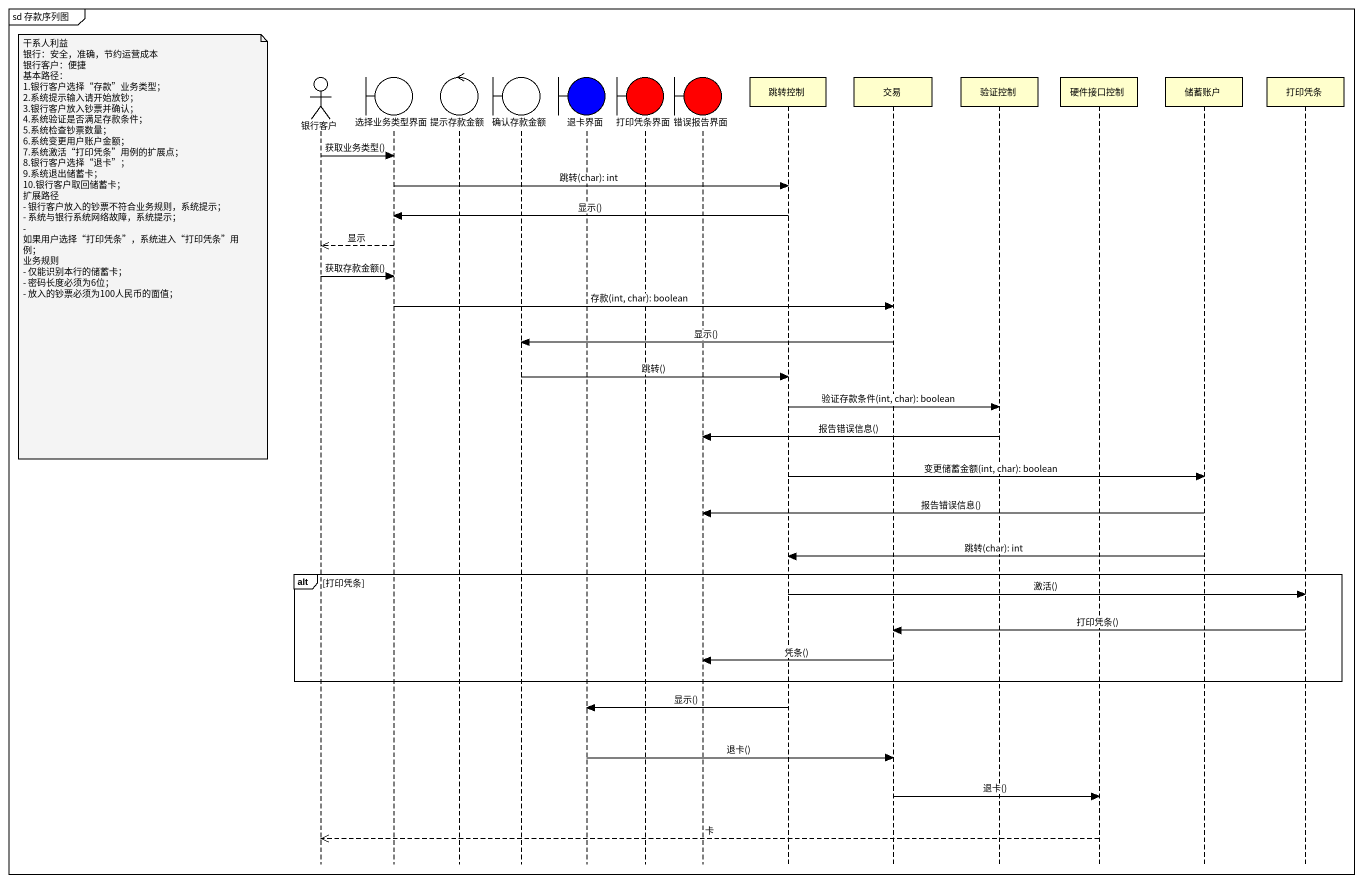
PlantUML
@startuml
mainframe sd 存款序列图
hide footbox
actor 银行客户
boundary 选择业务类型界面
control 提示存款金额
boundary 确认存款金额
boundary 退卡界面 #0000FF
boundary 打印凭条界面 #FF0000
boundary 错误报告界面 #FF0000
participant 跳转控制
participant 交易
participant 验证控制
participant 硬件接口控制
participant 储蓄账户
participant 打印凭条

银行客户 -> 选择业务类型界面 : 获取业务类型()
选择业务类型界面 -> 跳转控制 : 跳转(char): int
跳转控制 -> 选择业务类型界面 : 显示()
选择业务类型界面 -->> 银行客户 : 显示
note left of 银行客户
  干系人利益
  银行：安全，准确，节约运营成本
  银行客户：便捷
  基本路径：
  1.银行客户选择“存款”业务类型；
  2.系统提示输入请开始放钞；
  3.银行客户放入钞票并确认；
  4.系统验证是否满足存款条件；
  5.系统检查钞票数量；
  6.系统变更用户账户金额；
  7.系统激活“打印凭条”用例的扩展点；
  8.银行客户选择“退卡”；
  9.系统退出储蓄卡；
  10.银行客户取回储蓄卡；
  扩展路径
  - 银行客户放入的钞票不符合业务规则，系统提示；
  - 系统与银行系统网络故障，系统提示；
  - 如果用户选择“打印凭条”，系统进入“打印凭条”用例；
  业务规则
  - 仅能识别本行的储蓄卡；
  - 密码长度必须为6位；
  - 放入的钞票必须为100人民币的面值；
end note
银行客户 -> 选择业务类型界面 : 获取存款金额()
选择业务类型界面 -> 交易 : 存款(int, char): boolean
交易 -> 确认存款金额 : 显示()
确认存款金额 -> 跳转控制 : 跳转()
跳转控制 -> 验证控制 : 验证存款条件(int, char): boolean
验证控制 -> 错误报告界面 : 报告错误信息()
跳转控制 -> 储蓄账户 : 变更储蓄金额(int, char): boolean
储蓄账户 -> 错误报告界面 : 报告错误信息()
储蓄账户 -> 跳转控制 : 跳转(char): int
alt 打印凭条
  跳转控制 -> 打印凭条 : 激活()
  打印凭条 -> 交易 : 打印凭条()
  交易 -> 错误报告界面 : 凭条()
end
跳转控制 -> 退卡界面 : 显示()
退卡界面 -> 交易 : 退卡()
交易 -> 硬件接口控制 : 退卡()
硬件接口控制 -->> 银行客户 : 卡
@enduml
